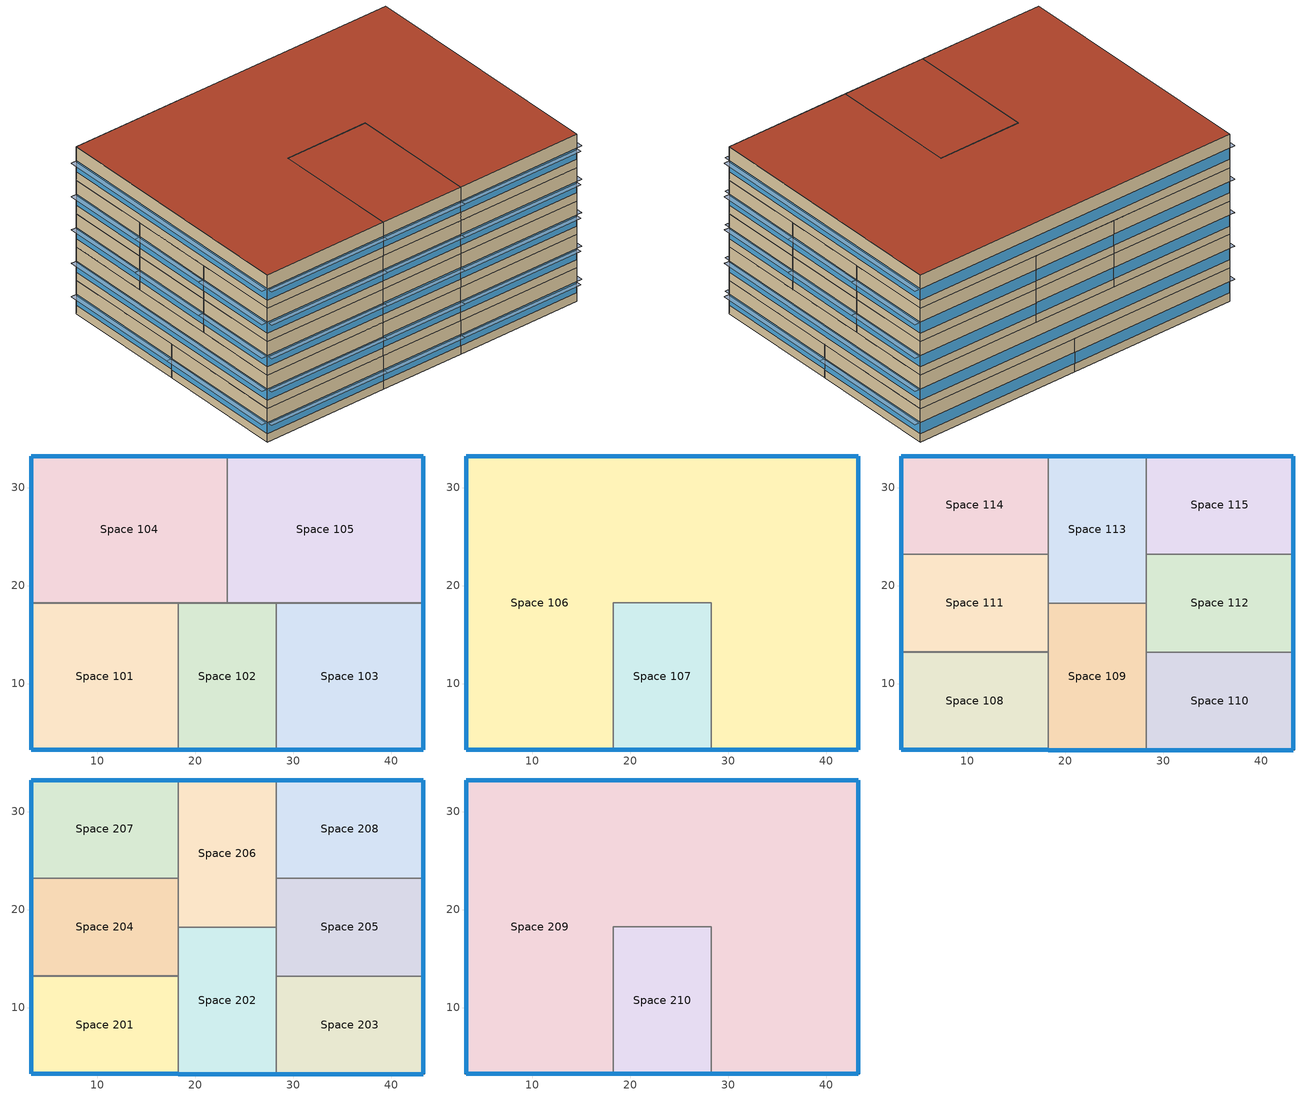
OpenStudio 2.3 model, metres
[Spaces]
Space 101
 floor ground: 18.28,18.22 18.28,3.22 3.28,3.22 3.28,18.22 z0
 wall outside: 3.28,18.22 3.28,3.22 18.28,3.22 z0:4
 wall to Space 104: 18.28,18.22 3.28,18.22 z0:4
 wall to Space 102: 18.28,3.22 18.28,18.22 z0:4
 window: 3.28,18.19 3.28,3.24 / 3.31,3.22 18.26,3.22 z1:2.32
 roof outside: 18.28,3.22 18.28,18.22 3.28,18.22 3.28,3.22 z4
Space 102
 floor ground: 28.28,18.22 28.28,3.22 18.28,3.22 18.28,18.22 z0
 wall outside: 18.28,3.22 28.28,3.22 z0:4
 wall to Space 104: 23.28,18.22 18.28,18.22 z0:4
 wall to Space 105: 28.28,18.22 23.28,18.22 z0:4
 wall to Space 103: 28.28,3.22 28.28,18.22 z0:4
 window: 18.31,3.22 28.26,3.22 z1:2.33
Space 103
 floor ground: 43.28,18.22 43.28,3.22 28.28,3.22 28.28,18.22 z0
 wall outside: 28.28,3.22 43.28,3.22 43.28,18.22 z0:4
 wall to Space 105: 43.28,18.22 28.28,18.22 z0:4
 window: 28.31,3.22 43.26,3.22 / 43.28,3.24 43.28,18.19 z1:2.32
 roof outside: 43.28,3.22 43.28,18.22 28.28,18.22 28.28,3.22 z4
Space 104
 floor ground: 23.28,33.22 23.28,18.22 3.28,18.22 3.28,33.22 z0
 wall outside: 23.28,33.22 3.28,33.22 3.28,18.22 z0:4
 wall to Space 105: 23.28,18.22 23.28,33.22 z0:4
 window: 3.28,33.19 3.28,18.24 / 23.26,33.22 3.31,33.22 z1:2.32
 roof outside: 23.28,18.22 23.28,33.22 3.28,33.22 3.28,18.22 z4
Space 105
 floor ground: 43.28,33.22 43.28,18.22 23.28,18.22 23.28,33.22 z0
 wall outside: 43.28,18.22 43.28,33.22 23.28,33.22 z0:4
 window: 43.28,18.24 43.28,33.19 / 43.26,33.22 23.31,33.22 z1:2.32
 roof outside: 43.28,18.22 43.28,33.22 23.28,33.22 23.28,18.22 z4
Space 106
 floor ground: 43.28,33.22 43.28,3.22 28.28,3.22 28.28,18.22 18.28,18.22 18.28,3.22 3.28,3.22 3.28,33.22 z4
 wall outside: 28.28,3.22 43.28,3.22 43.28,33.22 3.28,33.22 3.28,3.22 18.28,3.22 z4:8
 wall to Space 107: 18.28,3.22 18.28,18.22 28.28,18.22 28.28,3.22 z4:8
 window: 3.28,33.19 3.28,3.24 / 3.31,3.22 18.26,3.22 / 43.28,3.24 43.28,33.19 / 43.26,33.22 3.31,33.22 / 28.31,3.22 43.26,3.22 z5:6.32
 roof outside: 43.28,3.22 43.28,33.22 3.28,33.22 3.28,3.22 18.28,3.22 18.28,18.22 28.28,18.22 28.28,3.22 z8
Space 107
 floor to Space 102: 28.28,18.22 28.28,3.22 18.28,3.22 18.28,18.22 z4
 wall outside: 18.28,3.22 28.28,3.22 z4:8
 window: 18.31,3.22 28.26,3.22 z5:6.33
Space 108
 floor ground: 18.28,13.22 18.28,3.22 3.28,3.22 3.28,13.22 z8
 wall outside: 3.28,13.22 3.28,3.22 18.28,3.22 z8:12
 wall to Space 111: 18.28,13.22 3.28,13.22 z8:12
 wall to Space 109: 18.28,3.22 18.28,13.22 z8:12
 window: 3.31,3.22 18.26,3.22 z9:10.32; 3.28,13.19 3.28,3.24 z9:10.33
Space 109
 floor to Space 107: 28.28,18.22 28.28,3.22 18.28,3.22 18.28,18.22 z8
 wall outside: 18.28,3.22 28.28,3.22 z8:12
 wall to Space 111: 18.28,18.22 18.28,13.22 z8:12
 wall to Space 113: 28.28,18.22 18.28,18.22 z8:12
 wall to Space 112: 28.28,13.22 28.28,18.22 z8:12
 wall to Space 110: 28.28,3.22 28.28,13.22 z8:12
 window: 18.31,3.22 28.26,3.22 z9:10.33
Space 110
 floor ground: 43.28,13.22 43.28,3.22 28.28,3.22 28.28,13.22 z8
 wall outside: 28.28,3.22 43.28,3.22 43.28,13.22 z8:12
 wall to Space 112: 43.28,13.22 28.28,13.22 z8:12
 window: 43.28,3.24 43.28,13.19 z9:10.33; 28.31,3.22 43.26,3.22 z9:10.32
Space 111
 floor ground: 18.28,23.22 18.28,13.22 3.28,13.22 3.28,23.22 z8
 wall outside: 3.28,23.22 3.28,13.22 z8:12
 wall to Space 114: 18.28,23.22 3.28,23.22 z8:12
 wall to Space 113: 18.28,18.22 18.28,23.22 z8:12
 window: 3.28,23.19 3.28,13.24 z9:10.33
Space 112
 floor ground: 43.28,23.22 43.28,13.22 28.28,13.22 28.28,23.22 z8
 wall outside: 43.28,13.22 43.28,23.22 z8:12
 wall to Space 113: 28.28,23.22 28.28,18.22 z8:12
 wall to Space 115: 43.28,23.22 28.28,23.22 z8:12
 window: 43.28,13.24 43.28,23.19 z9:10.33
Space 113
 floor ground: 28.28,33.22 28.28,18.22 18.28,18.22 18.28,33.22 z8
 wall outside: 28.28,33.22 18.28,33.22 z8:12
 wall to Space 114: 18.28,33.22 18.28,23.22 z8:12
 wall to Space 115: 28.28,23.22 28.28,33.22 z8:12
 window: 28.26,33.22 18.31,33.22 z9:10.33
Space 114
 floor ground: 18.28,33.22 18.28,23.22 3.28,23.22 3.28,33.22 z8
 wall outside: 18.28,33.22 3.28,33.22 3.28,23.22 z8:12
 window: 3.28,33.19 3.28,23.24 z9:10.33; 18.26,33.22 3.31,33.22 z9:10.32
Space 115
 floor ground: 43.28,33.22 43.28,23.22 28.28,23.22 28.28,33.22 z8
 wall outside: 43.28,23.22 43.28,33.22 28.28,33.22 z8:12
 window: 43.26,33.22 28.31,33.22 z9:10.32; 43.28,23.24 43.28,33.19 z9:10.33
Space 201
 floor to Space 108: 18.28,13.22 18.28,3.22 3.28,3.22 3.28,13.22 z12
 wall outside: 3.28,13.22 3.28,3.22 18.28,3.22 z12:16
 wall to Space 204: 18.28,13.22 3.28,13.22 z12:16
 wall to Space 202: 18.28,3.22 18.28,13.22 z12:16
 window: 3.28,13.19 3.28,3.24 z13:14.33; 3.31,3.22 18.26,3.22 z13:14.32
 roof outside: 18.28,3.22 18.28,13.22 3.28,13.22 3.28,3.22 z16
Space 202
 floor to Space 109: 28.28,18.22 28.28,3.22 18.28,3.22 18.28,18.22 z12
 wall outside: 18.28,3.22 28.28,3.22 z12:16
 wall to Space 204: 18.28,18.22 18.28,13.22 z12:16
 wall to Space 206: 28.28,18.22 18.28,18.22 z12:16
 wall to Space 205: 28.28,13.22 28.28,18.22 z12:16
 wall to Space 203: 28.28,3.22 28.28,13.22 z12:16
 window: 18.31,3.22 28.26,3.22 z13:14.33
Space 203
 floor to Space 110: 43.28,13.22 43.28,3.22 28.28,3.22 28.28,13.22 z12
 wall outside: 28.28,3.22 43.28,3.22 43.28,13.22 z12:16
 wall to Space 205: 43.28,13.22 28.28,13.22 z12:16
 window: 43.28,3.24 43.28,13.19 z13:14.33; 28.31,3.22 43.26,3.22 z13:14.32
 roof outside: 43.28,3.22 43.28,13.22 28.28,13.22 28.28,3.22 z16
Space 204
 floor to Space 111: 18.28,23.22 18.28,13.22 3.28,13.22 3.28,23.22 z12
 wall outside: 3.28,23.22 3.28,13.22 z12:16
 wall to Space 207: 18.28,23.22 3.28,23.22 z12:16
 wall to Space 206: 18.28,18.22 18.28,23.22 z12:16
 window: 3.28,23.19 3.28,13.24 z13:14.33
 roof outside: 18.28,13.22 18.28,23.22 3.28,23.22 3.28,13.22 z16
Space 205
 floor to Space 112: 43.28,23.22 43.28,13.22 28.28,13.22 28.28,23.22 z12
 wall outside: 43.28,13.22 43.28,23.22 z12:16
 wall to Space 206: 28.28,23.22 28.28,18.22 z12:16
 wall to Space 208: 43.28,23.22 28.28,23.22 z12:16
 window: 43.28,13.24 43.28,23.19 z13:14.33
 roof outside: 43.28,13.22 43.28,23.22 28.28,23.22 28.28,13.22 z16
Space 206
 floor to Space 113: 28.28,33.22 28.28,18.22 18.28,18.22 18.28,33.22 z12
 wall outside: 28.28,33.22 18.28,33.22 z12:16
 wall to Space 207: 18.28,33.22 18.28,23.22 z12:16
 wall to Space 208: 28.28,23.22 28.28,33.22 z12:16
 window: 28.26,33.22 18.31,33.22 z13:14.33
 roof outside: 28.28,18.22 28.28,33.22 18.28,33.22 18.28,18.22 z16
Space 207
 floor to Space 114: 18.28,33.22 18.28,23.22 3.28,23.22 3.28,33.22 z12
 wall outside: 18.28,33.22 3.28,33.22 3.28,23.22 z12:16
 window: 3.28,33.19 3.28,23.24 z13:14.33; 18.26,33.22 3.31,33.22 z13:14.32
 roof outside: 18.28,23.22 18.28,33.22 3.28,33.22 3.28,23.22 z16
Space 208
 floor to Space 115: 43.28,33.22 43.28,23.22 28.28,23.22 28.28,33.22 z12
 wall outside: 43.28,23.22 43.28,33.22 28.28,33.22 z12:16
 window: 43.26,33.22 28.31,33.22 z13:14.32; 43.28,23.24 43.28,33.19 z13:14.33
 roof outside: 43.28,23.22 43.28,33.22 28.28,33.22 28.28,23.22 z16
Space 209
 floor ground: 43.28,33.22 43.28,3.22 28.28,3.22 28.28,18.22 18.28,18.22 18.28,3.22 3.28,3.22 3.28,33.22 z16
 wall outside: 28.28,3.22 43.28,3.22 43.28,33.22 3.28,33.22 3.28,3.22 18.28,3.22 z16:20
 wall to Space 210: 18.28,3.22 18.28,18.22 28.28,18.22 28.28,3.22 z16:20
 window: 3.31,3.22 18.26,3.22 / 43.28,3.24 43.28,33.19 / 43.26,33.22 3.31,33.22 / 3.28,33.19 3.28,3.24 / 28.31,3.22 43.26,3.22 z17:18.32
 roof outside: 18.28,3.22 18.28,18.22 28.28,18.22 28.28,3.22 43.28,3.22 43.28,33.22 3.28,33.22 3.28,3.22 z20
Space 210
 floor to Space 202: 28.28,18.22 28.28,3.22 18.28,3.22 18.28,18.22 z16
 wall outside: 18.28,3.22 28.28,3.22 z16:20
 window: 18.31,3.22 28.26,3.22 z17:18.33
 roof outside: 28.28,3.22 28.28,18.22 18.28,18.22 18.28,3.22 z20
shading: 43.95,23.24 43.95,33.19 43.28,33.19 43.28,23.24 z10.33; 28.26,2.55 28.26,3.22 18.31,3.22 18.31,2.55 z14.33; 3.28,18.24 3.28,33.19 2.62,33.19 2.62,18.24 z2.32; 43.95,3.24 43.95,33.19 43.28,33.19 43.28,3.24 z18.32; 3.28,13.24 3.28,23.19 2.62,23.19 2.62,13.24 z14.33; 43.95,3.24 43.95,18.19 43.28,18.19 43.28,3.24 z2.32; 28.26,2.55 28.26,3.22 18.31,3.22 18.31,2.55 z10.33; 28.26,2.55 28.26,3.22 18.31,3.22 18.31,2.55 z2.33; 3.28,3.24 3.28,18.19 2.62,18.19 2.62,3.24 z2.32; 18.26,2.55 18.26,3.22 3.31,3.22 3.31,2.55 z10.32; 43.95,13.24 43.95,23.19 43.28,23.19 43.28,13.24 z10.33; 43.26,2.55 43.26,3.22 28.31,3.22 28.31,2.55 z2.32; 3.28,3.24 3.28,33.19 2.62,33.19 2.62,3.24 z6.32; 3.28,3.24 3.28,13.19 2.62,13.19 2.62,3.24 z14.33; 43.26,2.55 43.26,3.22 28.31,3.22 28.31,2.55 z10.32; 18.26,2.55 18.26,3.22 3.31,3.22 3.31,2.55 z2.32; 43.95,18.24 43.95,33.19 43.28,33.19 43.28,18.24 z2.32; 18.26,2.55 18.26,3.22 3.31,3.22 3.31,2.55 z6.32; 28.26,2.55 28.26,3.22 18.31,3.22 18.31,2.55 z18.33; 3.28,3.24 3.28,13.19 2.62,13.19 2.62,3.24 z10.33; 3.28,23.24 3.28,33.19 2.62,33.19 2.62,23.24 z10.33; 43.26,2.55 43.26,3.22 28.31,3.22 28.31,2.55 z6.32; 18.26,2.55 18.26,3.22 3.31,3.22 3.31,2.55 z18.32; 43.95,3.24 43.95,13.19 43.28,13.19 43.28,3.24 z10.33; 3.28,23.24 3.28,33.19 2.62,33.19 2.62,23.24 z14.33; 28.26,2.55 28.26,3.22 18.31,3.22 18.31,2.55 z6.33; 43.26,2.55 43.26,3.22 28.31,3.22 28.31,2.55 z14.32; 43.95,3.24 43.95,33.19 43.28,33.19 43.28,3.24 z6.32; 43.95,3.24 43.95,13.19 43.28,13.19 43.28,3.24 z14.33; 43.26,2.55 43.26,3.22 28.31,3.22 28.31,2.55 z18.32; 3.28,3.24 3.28,33.19 2.62,33.19 2.62,3.24 z18.32; 18.26,2.55 18.26,3.22 3.31,3.22 3.31,2.55 z14.32; 43.95,13.24 43.95,23.19 43.28,23.19 43.28,13.24 z14.33; 43.95,23.24 43.95,33.19 43.28,33.19 43.28,23.24 z14.33; 3.28,13.24 3.28,23.19 2.62,23.19 2.62,13.24 z10.33
[Building]
Building 1: Space Type=189.1-2009 - Office - OpenOffice - CZ4-8; Default Construction Set=189.1-2009 - CZ5 - Office
[Site]
Piacenza: Latitude {deg}=44.92; Longitude {deg}=9.73; Time Zone {hr}=1; Elevation {m}=134
[ClimateZones]
Climate Zone Institution Name 1=ASHRAE; Climate Zone Document Name 1=ANSI/ASHRAE Standard 169; Climate Zone Document Year 1=2006; Climate Zone Institution Name 2=CEC; Climate Zone Document Name 2=California Climate Zone Descriptions; Climate Zone Document Year 2=1995
[SizingPeriod:DesignDay] Sky Clearness=0; Rain Indicator=0; Snow Indicator=0; Day of Month=21; Daylight Saving Time Indicator=0; Dry-Bulb Temperature Range Modifier Type=DefaultMultipliers
Name | Maximum Dry-Bulb Temperature {C} | Daily Dry-Bulb Temperature Range {deltaC} | Humidity Indicating Conditions at Maximum Dry-Bulb | Barometric Pressure {Pa} | Wind Speed {m/s} | Wind Direction {deg} | Month | Day Type | Humidity Indicating Type | Solar Model Indicator | ASHRAE Taub | ASHRAE Taud
Piacenza Ann Clg .4% Condns Enth=>MDB | 30.3 | 11.9 | 74900 | 99726 | 2.3 | 90 | 8 | SummerDesignDay | Enthalpy | ASHRAETau | 0.48 | 1.935
Piacenza Ann Hum_n 99.6% Condns DP=>MCDB | 3.5 | 0 | -11.3 | 99726 | 2 | 250 | 1 | WinterDesignDay | Dewpoint | ASHRAEClearSky
Piacenza Ann Htg Wind 99.6% Condns WS=>MCDB | 5.8 | 0 | 5.8 | 99726 | 8.9 | 250 | 1 | WinterDesignDay | Wetbulb | ASHRAEClearSky
Piacenza Ann Clg .4% Condns DP=>MDB | 27.4 | 11.9 | 23 | 99726 | 2.3 | 90 | 8 | SummerDesignDay | Dewpoint | ASHRAETau | 0.48 | 1.935
Piacenza Ann Htg 99.6% Condns DB | -6.1 | 0 | -6.1 | 99726 | 2 | 250 | 1 | WinterDesignDay | Wetbulb | ASHRAEClearSky
Piacenza Ann Clg .4% Condns DB=>MWB | 33.1 | 11.9 | 22.7 | 99726 | 2.3 | 90 | 8 | SummerDesignDay | Wetbulb | ASHRAETau | 0.48 | 1.935
Piacenza Ann Clg .4% Condns WB=>MDB | 30.1 | 11.9 | 24.6 | 99726 | 2.3 | 90 | 8 | SummerDesignDay | Wetbulb | ASHRAETau | 0.48 | 1.935
MEXICO CITY Ann Clg .4% Condns Enth=>MDB | 23.1 | 13.8 | 55400 | 77212 | 4.9 | 0 | 5 | SummerDesignDay | Enthalpy | ASHRAETau | 0.519 | 1.724
MEXICO CITY Ann Clg .4% Condns DP=>MDB | 18.2 | 13.8 | 14.8 | 77212 | 4.9 | 0 | 5 | SummerDesignDay | Dewpoint | ASHRAETau | 0.519 | 1.724
MEXICO CITY Ann Clg .4% Condns WB=>MDB | 23.4 | 13.8 | 16.6 | 77212 | 4.9 | 0 | 5 | SummerDesignDay | Wetbulb | ASHRAETau | 0.519 | 1.724
MEXICO CITY Ann Clg .4% Condns DB=>MWB | 29 | 13.8 | 13.8 | 77212 | 4.9 | 0 | 5 | SummerDesignDay | Wetbulb | ASHRAETau | 0.519 | 1.724
MEXICO CITY Ann Htg Wind 99.6% Condns WS=>MCDB | 8.6 | 0 | 8.6 | 77212 | 25.7 | 60 | 1 | WinterDesignDay | Wetbulb | ASHRAEClearSky
MEXICO CITY Ann Hum_n 99.6% Condns DP=>MCDB | 17.3 | 0 | -4.1 | 77212 | 1.7 | 60 | 1 | WinterDesignDay | Dewpoint | ASHRAEClearSky
MEXICO CITY Ann Htg 99.6% Condns DB | 4.1 | 0 | 4.1 | 77212 | 1.7 | 60 | 1 | WinterDesignDay | Wetbulb | ASHRAEClearSky
YAKUTSK Ann Clg .4% Condns Enth=>MDB | 27.5 | 11.5 | 59300 | 100094 | 3 | 140 | 7 | SummerDesignDay | Enthalpy | ASHRAETau | 0.409 | 2.166
YAKUTSK Ann Clg .4% Condns DP=>MDB | 23.5 | 11.5 | 17.9 | 100094 | 3 | 140 | 7 | SummerDesignDay | Dewpoint | ASHRAETau | 0.409 | 2.166
YAKUTSK Ann Clg .4% Condns WB=>MDB | 27.4 | 11.5 | 20.4 | 100094 | 3 | 140 | 7 | SummerDesignDay | Wetbulb | ASHRAETau | 0.409 | 2.166
YAKUTSK Ann Clg .4% Condns DB=>MWB | 29.8 | 11.5 | 19.1 | 100094 | 3 | 140 | 7 | SummerDesignDay | Wetbulb | ASHRAETau | 0.409 | 2.166
YAKUTSK Ann Htg Wind 99.6% Condns WS=>MCDB | -34.2 | 0 | -34.2 | 100094 | 5.2 | 330 | 1 | WinterDesignDay | Wetbulb | ASHRAEClearSky
YAKUTSK Ann Hum_n 99.6% Condns DP=>MCDB | -50.4 | 0 | -52.3 | 100094 | 0.6 | 330 | 1 | WinterDesignDay | Dewpoint | ASHRAEClearSky
YAKUTSK Ann Htg 99.6% Condns DB | -50.8 | 0 | -50.8 | 100094 | 0.6 | 330 | 1 | WinterDesignDay | Wetbulb | ASHRAEClearSky
[DefaultConstructionSet] Interior Partition Construction=Interior Partition
Name | Default Exterior Surface Constructions | Default Interior Surface Constructions | Default Ground Contact Surface Constructions | Default Exterior SubSurface Constructions | Default Interior SubSurface Constructions
189.1-2009 - CZ5 - Office | Default Surface Constructions 13 | Default Surface Constructions 14 | Default Surface Constructions 15 | Default Sub Surface Constructions 9 | Default Sub Surface Constructions 10
BASE CASE | Default Surface Constructions 1 | Default Surface Constructions 2 | Default Surface Constructions 3 | Default Sub Surface Constructions 1 | Default Sub Surface Constructions 2
[DefaultSurfaceConstructions]
Name | Floor Construction | Wall Construction | Roof Ceiling Construction
Default Surface Constructions 1 | ExtSlabCarpet 4in ClimateZone 1-8 | External Wall BaseCase | ASHRAE 189.1-2009 ExtRoof IEAD ClimateZone 1
Default Surface Constructions 2; Default Surface Constructions 14 | Interior Floor | Interior Wall | Interior Ceiling
Default Surface Constructions 3; Default Surface Constructions 15 | ExtSlabCarpet 4in ClimateZone 1-8 | ExtSlabCarpet 4in ClimateZone 1-8 | ExtSlabCarpet 4in ClimateZone 1-8
Default Surface Constructions 13 | ExtSlabCarpet 4in ClimateZone 1-8 | ASHRAE 189.1-2009 ExtWall Mass ClimateZone 5 | ASHRAE 189.1-2009 ExtRoof IEAD ClimateZone 2-5
[Construction]
ExtSlabCarpet 4in ClimateZone 1-8: MAT-CC05 4 HW CONCRETE, CP02 CARPET PAD
ASHRAE 189.1-2009 ExtRoof IEAD ClimateZone 1: Roof Membrane, Roof Insulation [18], Metal Decking
Interior Floor: F16 Acoustic tile, F05 Ceiling air space resistance, M11 100mm lightweight concrete
Interior Wall: G01a 19mm gypsum board, F04 Wall air space resistance, G01a 19mm gypsum board
Interior Ceiling: M11 100mm lightweight concrete, F05 Ceiling air space resistance, F16 Acoustic tile
Exterior Door: F08 Metal surface, I01 25mm insulation board
Interior Window: Clear 3mm
Interior Door; Interior Partition: G05 25mm wood
ASHRAE 189.1-2009 ExtRoof IEAD ClimateZone 2-5: Roof Membrane, Roof Insulation [21], Metal Decking
ASHRAE 189.1-2009 ExtWindow ClimateZone 4-5: Theoretical Glass [207]
ASHRAE 189.1-2009 ExtWall Mass ClimateZone 5: 1IN Stucco, 8IN Concrete HW, Wall Insulation [40], 1/2IN Gypsum
External Wall BaseCase: external plaster, Brick, Insulation, Brick, internal plaster
Window BaseCase: Window BaseCase REAL
[Material] Thermal Absorptance=0.9
Name | Roughness | Thickness {m} | Conductivity {W/m-K} | Density {kg/m3} | Specific Heat {J/kg-K} | Solar Absorptance | Visible Absorptance
MAT-CC05 4 HW CONCRETE | Rough | 0.1016 | 1.311 | 2240 | 836.8 | 0.85 | 0.85
1IN Stucco | Smooth | 0.0253 | 0.6918 | 1858 | 837 | 0.92 | 0.92
8IN Concrete HW | MediumRough | 0.2033 | 1.7296 | 2243 | 837 | 0.65 | 0.65
1/2IN Gypsum | Smooth | 0.0127 | 0.16 | 784.9 | 830 | 0.4 | 0.4
Roof Membrane | VeryRough | 0.0095 | 0.16 | 1121.29 | 1460 | 0.7 | 0.7
Roof Insulation [18] | MediumRough | 0.1693 | 0.049 | 265 | 836.8 | 0.7 | 0.7
Metal Decking | MediumSmooth | 0.0015 | 45.006 | 7680 | 418.4 | 0.6 | 0.6
F16 Acoustic tile | MediumSmooth | 0.0191 | 0.06 | 368 | 590 | 0.3 | 0.3
M11 100mm lightweight concrete | MediumRough | 0.1016 | 0.53 | 1280 | 840 | 0.5 | 0.5
G01a 19mm gypsum board | MediumSmooth | 0.019 | 0.16 | 800 | 1090 | 0.4 | 0.4
F08 Metal surface | Smooth | 0.0008 | 45.28 | 7824 | 500 | 0.7 | 0.7
I01 25mm insulation board | MediumRough | 0.0254 | 0.03 | 43 | 1210 | 0.6 | 0.6
G05 25mm wood | MediumSmooth | 0.0254 | 0.15 | 608 | 1630 | 0.5 | 0.5
Roof Insulation [21] | MediumRough | 0.2105 | 0.049 | 265 | 836.8 | 0.7 | 0.7
Wall Insulation [40] | MediumRough | 0.0794 | 0.0432 | 91 | 837 | 0.5 | 0.5
external plaster | Smooth | 0.005 | 0.07 | 1150 | 1000 | 0.4 | 0.4
internal plaster | Smooth | 0.005 | 0.075 | 1000 | 1000 | 0.4 | 0.4
Brick | MediumRough | 0.08 | 1.2 | 2165 | 900 | 0.65 | 0.65
Insulation | MediumRough | 0.05 | 0.0432 | 91 | 1144 | 0.5 | 0.5
[Material:NoMass]
CP02 CARPET PAD: Roughness=Smooth; Thermal Resistance {m2-K/W}=0.1; Thermal Absorptance=0.9; Solar Absorptance=0.8; Visible Absorptance=0.8
[Material:AirGap]
Name | Thermal Resistance {m2-K/W}
F05 Ceiling air space resistance | 0.18
F04 Wall air space resistance | 0.16
[DefaultSubSurfaceConstructions]
Name | Fixed Window Construction | Operable Window Construction | Door Construction | Tubular Daylight Dome Construction | Tubular Daylight Diffuser Construction
Default Sub Surface Constructions 1 | Window BaseCase | Window BaseCase | Exterior Door | Interior Window | Interior Window
Default Sub Surface Constructions 2; Default Sub Surface Constructions 10 | Interior Window | Interior Window | Interior Door
Default Sub Surface Constructions 9 | ASHRAE 189.1-2009 ExtWindow ClimateZone 4-5 | ASHRAE 189.1-2009 ExtWindow ClimateZone 4-5 | Exterior Door | Interior Window | Interior Window
[WindowMaterial:Glazing] Optical Data Type=SpectralAverage; Back Side Solar Reflectance at Normal Incidence=0; Back Side Visible Reflectance at Normal Incidence=0; Infrared Transmittance at Normal Incidence=0; Dirt Correction Factor for Solar and Visible Transmittance=1; Solar Diffusing=No
Name | Thickness {m} | Solar Transmittance at Normal Incidence | Front Side Solar Reflectance at Normal Incidence | Visible Transmittance at Normal Incidence | Front Side Visible Reflectance at Normal Incidence | Front Side Infrared Hemispherical Emissivity | Back Side Infrared Hemispherical Emissivity | Conductivity {W/m-K}
Clear 3mm | 0.003 | 0.837 | 0.075 | 0.898 | 0.081 | 0.84 | 0.84 | 0.9
Theoretical Glass [207] | 0.003 | 0.3311 | 0.6189 | 0.44 | 0.51 | 0.9 | 0.9 | 0.0133
Window BaseCase | 0.026 | 0.2374 | 0.7126 | 0.2512 | 0.6988 | 0.985 | 0.985 | 0.8
Window BaseCase REAL | 0.006 | 0.2374 | 0.7126 | 0.2512 | 0.6988 | 0.985 | 0.985 | 0.8
[SpaceType] Standards Building Type=Office
Name | Default Schedule Set | Design Specification Outdoor Air Object | Standards Space Type
189.1-2009 - Office - BreakRoom - CZ1-3 | 189.1-2009 - Office - BreakRoom - CZ1-3 Schedule Set | 189.1-2009 - Office - BreakRoom - CZ1-3 Ventilation | BreakRoom
189.1-2009 - Office - Conference - CZ1-3 | 189.1-2009 - Office - Conference - CZ1-3 Schedule Set | 189.1-2009 - Office - Conference - CZ1-3 Ventilation | Conference
189.1-2009 - Office - Corridor - CZ1-3 | 189.1-2009 - Office - Corridor - CZ1-3 Schedule Set | 189.1-2009 - Office - Corridor - CZ1-3 Ventilation | Corridor
189.1-2009 - Office - Lobby - CZ1-3 | 189.1-2009 - Office - Lobby - CZ1-3 Schedule Set | 189.1-2009 - Office - Lobby - CZ1-3 Ventilation | Lobby
189.1-2009 - Office - OpenOffice - CZ1-3 | 189.1-2009 - Office - OpenOffice - CZ1-3 Schedule Set | 189.1-2009 - Office - OpenOffice - CZ1-3 Ventilation | OpenOffice
189.1-2009 - Office - PrintRoom - CZ1-3 | 189.1-2009 - Office - PrintRoom - CZ1-3 Schedule Set | 189.1-2009 - Office - PrintRoom - CZ1-3 Ventilation | PrintRoom
189.1-2009 - Office - Storage - CZ1-3 | 189.1-2009 - Office - Storage - CZ1-3 Schedule Set | 189.1-2009 - Office - Storage - CZ1-3 Ventilation | Storage
189.1-2009 - Office - Vending - CZ1-3 | 189.1-2009 - Office - Vending - CZ1-3 Schedule Set | 189.1-2009 - Office - Vending - CZ1-3 Ventilation | Vending
189.1-2009 - Office - OpenOffice - CZ4-8 | 189.1-2009 - Office - OpenOffice - CZ4-8 Schedule Set | 189.1-2009 - Office - OpenOffice - CZ4-8 Ventilation | OpenOffice
[DefaultScheduleSet] Lighting Schedule=Office Bldg Light; Infiltration Schedule=Office Infil Quarter On
Name | Number of People Schedule | People Activity Level Schedule | Electric Equipment Schedule
189.1-2009 - Office - BreakRoom - CZ1-3 Schedule Set; 189.1-2009 - Office - Conference - CZ1-3 Schedule Set; 189.1-2009 - Office - Lobby - CZ1-3 Schedule Set; 189.1-2009 - Office - PrintRoom - CZ1-3 Schedule Set; 189.1-2009 - Office - Vending - CZ1-3 Schedule Set | Office Misc Occ | Office Activity | Office Bldg Equip
189.1-2009 - Office - Corridor - CZ1-3 Schedule Set; 189.1-2009 - Office - OpenOffice - CZ1-3 Schedule Set; 189.1-2009 - Office - OpenOffice - CZ4-8 Schedule Set | Office Work Occ | Office Activity | Office Bldg Equip
189.1-2009 - Office - Storage - CZ1-3 Schedule Set
[Lights:Definition] Design Level Calculation Method=Watts/Area
Name | Watts per Space Floor Area {W/m2}
189.1-2009 - Office - BreakRoom - CZ1-3 Lights Definition | 11.625
189.1-2009 - Office - Conference - CZ1-3 Lights Definition; 189.1-2009 - Office - Lobby - CZ1-3 Lights Definition | 12.5938
189.1-2009 - Office - Corridor - CZ1-3 Lights Definition; 189.1-2009 - Office - Vending - CZ1-3 Lights Definition | 4.84376
189.1-2009 - Office - OpenOffice - CZ1-3 Lights Definition; 189.1-2009 - Office - PrintRoom - CZ1-3 Lights Definition; 189.1-2009 - Office - OpenOffice - CZ4-8 Lights Definition | 10.6563
189.1-2009 - Office - Storage - CZ1-3 Lights Definition | 7.75002
[Lights]
Name | Lights Definition | Space or SpaceType
189.1-2009 - Office - BreakRoom - CZ1-3 Lights | 189.1-2009 - Office - BreakRoom - CZ1-3 Lights Definition | 189.1-2009 - Office - BreakRoom - CZ1-3
189.1-2009 - Office - Conference - CZ1-3 Lights | 189.1-2009 - Office - Conference - CZ1-3 Lights Definition | 189.1-2009 - Office - Conference - CZ1-3
189.1-2009 - Office - Corridor - CZ1-3 Lights | 189.1-2009 - Office - Corridor - CZ1-3 Lights Definition | 189.1-2009 - Office - Corridor - CZ1-3
189.1-2009 - Office - Lobby - CZ1-3 Lights | 189.1-2009 - Office - Lobby - CZ1-3 Lights Definition | 189.1-2009 - Office - Lobby - CZ1-3
189.1-2009 - Office - OpenOffice - CZ1-3 Lights | 189.1-2009 - Office - OpenOffice - CZ1-3 Lights Definition | 189.1-2009 - Office - OpenOffice - CZ1-3
189.1-2009 - Office - PrintRoom - CZ1-3 Lights | 189.1-2009 - Office - PrintRoom - CZ1-3 Lights Definition | 189.1-2009 - Office - PrintRoom - CZ1-3
189.1-2009 - Office - Storage - CZ1-3 Lights | 189.1-2009 - Office - Storage - CZ1-3 Lights Definition | 189.1-2009 - Office - Storage - CZ1-3
189.1-2009 - Office - Vending - CZ1-3 Lights | 189.1-2009 - Office - Vending - CZ1-3 Lights Definition | 189.1-2009 - Office - Vending - CZ1-3
189.1-2009 - Office - OpenOffice - CZ4-8 Lights | 189.1-2009 - Office - OpenOffice - CZ4-8 Lights Definition | 189.1-2009 - Office - OpenOffice - CZ4-8
[DesignSpecification:OutdoorAir] Outdoor Air Method=Sum
Name | Outdoor Air Flow per Person {m3/s-person} | Outdoor Air Flow per Floor Area {m3/s-m2}
189.1-2009 - Office - BreakRoom - CZ1-3 Ventilation; 189.1-2009 - Office - Lobby - CZ1-3 Ventilation | 0.00707921
189.1-2009 - Office - Conference - CZ1-3 Ventilation; 189.1-2009 - Office - OpenOffice - CZ1-3 Ventilation; 189.1-2009 - Office - OpenOffice - CZ4-8 Ventilation | 0.00943895
189.1-2009 - Office - Corridor - CZ1-3 Ventilation; 189.1-2009 - Office - PrintRoom - CZ1-3 Ventilation; 189.1-2009 - Office - Storage - CZ1-3 Ventilation; 189.1-2009 - Office - Vending - CZ1-3 Ventilation |  | 0.000254
[People:Definition] Number of People Calculation Method=People/Area; Fraction Radiant=0.3
Name | People per Space Floor Area {person/m2}
189.1-2009 - Office - BreakRoom - CZ1-3 People Definition; 189.1-2009 - Office - Conference - CZ1-3 People Definition | 0.538196
189.1-2009 - Office - Corridor - CZ1-3 People Definition; 189.1-2009 - Office - Vending - CZ1-3 People Definition | 0.0107639
189.1-2009 - Office - Lobby - CZ1-3 People Definition; 189.1-2009 - Office - PrintRoom - CZ1-3 People Definition | 0.107639
189.1-2009 - Office - OpenOffice - CZ1-3 People Definition; 189.1-2009 - Office - OpenOffice - CZ4-8 People Definition | 0.0565105
[People]
Name | People Definition | Space or SpaceType
189.1-2009 - Office - BreakRoom - CZ1-3 People | 189.1-2009 - Office - BreakRoom - CZ1-3 People Definition | 189.1-2009 - Office - BreakRoom - CZ1-3
189.1-2009 - Office - Conference - CZ1-3 People | 189.1-2009 - Office - Conference - CZ1-3 People Definition | 189.1-2009 - Office - Conference - CZ1-3
189.1-2009 - Office - Corridor - CZ1-3 People | 189.1-2009 - Office - Corridor - CZ1-3 People Definition | 189.1-2009 - Office - Corridor - CZ1-3
189.1-2009 - Office - Lobby - CZ1-3 People | 189.1-2009 - Office - Lobby - CZ1-3 People Definition | 189.1-2009 - Office - Lobby - CZ1-3
189.1-2009 - Office - OpenOffice - CZ1-3 People | 189.1-2009 - Office - OpenOffice - CZ1-3 People Definition | 189.1-2009 - Office - OpenOffice - CZ1-3
189.1-2009 - Office - PrintRoom - CZ1-3 People | 189.1-2009 - Office - PrintRoom - CZ1-3 People Definition | 189.1-2009 - Office - PrintRoom - CZ1-3
189.1-2009 - Office - Vending - CZ1-3 People | 189.1-2009 - Office - Vending - CZ1-3 People Definition | 189.1-2009 - Office - Vending - CZ1-3
189.1-2009 - Office - OpenOffice - CZ4-8 People | 189.1-2009 - Office - OpenOffice - CZ4-8 People Definition | 189.1-2009 - Office - OpenOffice - CZ4-8
[SpaceInfiltration:DesignFlowRate] Design Flow Rate Calculation Method=Flow/ExteriorArea
Name | Space or SpaceType | Flow per Exterior Surface Area {m3/s-m2}
189.1-2009 - Office - BreakRoom - CZ1-3 Infiltration | 189.1-2009 - Office - BreakRoom - CZ1-3 | 0.00030226
189.1-2009 - Office - Conference - CZ1-3 Infiltration | 189.1-2009 - Office - Conference - CZ1-3 | 0.00030226
189.1-2009 - Office - Corridor - CZ1-3 Infiltration | 189.1-2009 - Office - Corridor - CZ1-3 | 0.00030226
189.1-2009 - Office - Lobby - CZ1-3 Infiltration | 189.1-2009 - Office - Lobby - CZ1-3 | 0.00030226
189.1-2009 - Office - OpenOffice - CZ1-3 Infiltration | 189.1-2009 - Office - OpenOffice - CZ1-3 | 0.00030226
189.1-2009 - Office - PrintRoom - CZ1-3 Infiltration | 189.1-2009 - Office - PrintRoom - CZ1-3 | 0.00030226
189.1-2009 - Office - Storage - CZ1-3 Infiltration | 189.1-2009 - Office - Storage - CZ1-3 | 0.00030226
189.1-2009 - Office - Vending - CZ1-3 Infiltration | 189.1-2009 - Office - Vending - CZ1-3 | 0.00030226
189.1-2009 - Office - OpenOffice - CZ4-8 Infiltration | 189.1-2009 - Office - OpenOffice - CZ4-8 | 0.000226568
[ElectricEquipment:Definition] Design Level Calculation Method=Watts/Area
Name | Watts per Space Floor Area {W/m2}
189.1-2009 - Office - BreakRoom - CZ1-3 Electric Equipment Definition | 48.007
189.1-2009 - Office - Conference - CZ1-3 Electric Equipment Definition | 3.98265
189.1-2009 - Office - Corridor - CZ1-3 Electric Equipment Definition | 1.72223
189.1-2009 - Office - Lobby - CZ1-3 Electric Equipment Definition | 0.753474
189.1-2009 - Office - OpenOffice - CZ1-3 Electric Equipment Definition; 189.1-2009 - Office - OpenOffice - CZ4-8 Electric Equipment Definition | 7.64238
189.1-2009 - Office - PrintRoom - CZ1-3 Electric Equipment Definition | 30.0313
189.1-2009 - Office - Vending - CZ1-3 Electric Equipment Definition | 41.4411
[ElectricEquipment]
Name | Electric Equipment Definition | Space or SpaceType
189.1-2009 - Office - BreakRoom - CZ1-3 Electric Equipment | 189.1-2009 - Office - BreakRoom - CZ1-3 Electric Equipment Definition | 189.1-2009 - Office - BreakRoom - CZ1-3
189.1-2009 - Office - Conference - CZ1-3 Electric Equipment | 189.1-2009 - Office - Conference - CZ1-3 Electric Equipment Definition | 189.1-2009 - Office - Conference - CZ1-3
189.1-2009 - Office - Corridor - CZ1-3 Electric Equipment | 189.1-2009 - Office - Corridor - CZ1-3 Electric Equipment Definition | 189.1-2009 - Office - Corridor - CZ1-3
189.1-2009 - Office - Lobby - CZ1-3 Electric Equipment | 189.1-2009 - Office - Lobby - CZ1-3 Electric Equipment Definition | 189.1-2009 - Office - Lobby - CZ1-3
189.1-2009 - Office - OpenOffice - CZ1-3 Electric Equipment | 189.1-2009 - Office - OpenOffice - CZ1-3 Electric Equipment Definition | 189.1-2009 - Office - OpenOffice - CZ1-3
189.1-2009 - Office - PrintRoom - CZ1-3 Electric Equipment | 189.1-2009 - Office - PrintRoom - CZ1-3 Electric Equipment Definition | 189.1-2009 - Office - PrintRoom - CZ1-3
189.1-2009 - Office - Vending - CZ1-3 Electric Equipment | 189.1-2009 - Office - Vending - CZ1-3 Electric Equipment Definition | 189.1-2009 - Office - Vending - CZ1-3
189.1-2009 - Office - OpenOffice - CZ4-8 Electric Equipment | 189.1-2009 - Office - OpenOffice - CZ4-8 Electric Equipment Definition | 189.1-2009 - Office - OpenOffice - CZ4-8
[ThermostatSetpoint:DualSetpoint] Heating Setpoint Temperature Schedule=Medium Office HtgSetp; Cooling Setpoint Temperature Schedule=Medium Office ClgSetp
Thermal Zone 1 Thermostat 1; Thermal Zone 2 Thermostat; Thermal Zone 3 Thermostat; Thermal Zone 4 Thermostat; Thermal Zone 5 Thermostat; Thermal Zone 6 Thermostat; Thermal Zone 7 Thermostat; Thermal Zone 8 Thermostat 1; Thermal Zone 9 Thermostat; Thermal Zone 10 Thermostat; Thermal Zone 11 Thermostat; Thermal Zone 12 Thermostat; Thermal Zone 13 Thermostat 1; Thermal Zone 14 Thermostat; Thermal Zone 15 Thermostat; Thermal Zone 16 Thermostat
[BuildingStory] Nominal Floor to Floor Height {m}=4
Name | Nominal Z Coordinate {m}
Building Story 1; Building Story 2; Building Story 3; Building Story 5 | 0
Building Story 4 | 4
[Space] Default Construction Set=BASE CASE
Name | Space Type | Building Story | Thermal Zone
Space 101; Space 103; Space 104; Space 105 | 189.1-2009 - Office - Storage - CZ1-3 | Building Story 1 | Thermal Zone 1
Space 102 | 189.1-2009 - Office - Lobby - CZ1-3 | Building Story 1 | Thermal Zone 2
Space 106 | 189.1-2009 - Office - Vending - CZ1-3 | Building Story 2 | Thermal Zone 3
Space 107 | 189.1-2009 - Office - Corridor - CZ1-3 | Building Story 2 | Thermal Zone 4
Space 108 | 189.1-2009 - Office - Storage - CZ1-3 | Building Story 3 | Thermal Zone 7
Space 109 | 189.1-2009 - Office - Corridor - CZ1-3 | Building Story 3 | Thermal Zone 5
Space 110 | 189.1-2009 - Office - PrintRoom - CZ1-3 | Building Story 3 | Thermal Zone 6
Space 111; Space 112; Space 114; Space 115 | 189.1-2009 - Office - OpenOffice - CZ1-3 | Building Story 3 | Thermal Zone 8
Space 113 | 189.1-2009 - Office - BreakRoom - CZ1-3 | Building Story 3 | Thermal Zone 9
Space 201 | 189.1-2009 - Office - Storage - CZ1-3 | Building Story 4 | Thermal Zone 12
Space 202 | 189.1-2009 - Office - Corridor - CZ1-3 | Building Story 4 | Thermal Zone 10
Space 203 | 189.1-2009 - Office - PrintRoom - CZ1-3 | Building Story 4 | Thermal Zone 11
Space 204; Space 205; Space 207; Space 208 | 189.1-2009 - Office - OpenOffice - CZ1-3 | Building Story 4 | Thermal Zone 13
Space 206 | 189.1-2009 - Office - BreakRoom - CZ1-3 | Building Story 4 | Thermal Zone 14
Space 209 | 189.1-2009 - Office - Conference - CZ1-3 | Building Story 5 | Thermal Zone 16
Space 210 | 189.1-2009 - Office - Corridor - CZ1-3 | Building Story 5 | Thermal Zone 15
[ThermalZone] Use Ideal Air Loads=Yes
Name | Thermostat
Thermal Zone 1 | Thermal Zone 1 Thermostat 1
Thermal Zone 2 | Thermal Zone 2 Thermostat
Thermal Zone 3 | Thermal Zone 3 Thermostat
Thermal Zone 4 | Thermal Zone 4 Thermostat
Thermal Zone 5 | Thermal Zone 5 Thermostat
Thermal Zone 6 | Thermal Zone 6 Thermostat
Thermal Zone 7 | Thermal Zone 7 Thermostat
Thermal Zone 8 | Thermal Zone 8 Thermostat 1
Thermal Zone 9 | Thermal Zone 9 Thermostat
Thermal Zone 10 | Thermal Zone 10 Thermostat
Thermal Zone 11 | Thermal Zone 11 Thermostat
Thermal Zone 12 | Thermal Zone 12 Thermostat
Thermal Zone 13 | Thermal Zone 13 Thermostat 1
Thermal Zone 14 | Thermal Zone 14 Thermostat
Thermal Zone 15 | Thermal Zone 15 Thermostat
Thermal Zone 16 | Thermal Zone 16 Thermostat
[Sizing:Zone] Zone Cooling Design Supply Air Temperature Input Method=SupplyAirTemperature; Zone Cooling Design Supply Air Temperature {C}=14; Zone Cooling Design Supply Air Temperature Difference {deltaC}=11.11; Zone Heating Design Supply Air Temperature Input Method=SupplyAirTemperature; Zone Heating Design Supply Air Temperature {C}=40; Zone Heating Design Supply Air Temperature Difference {deltaC}=11.11; Zone Cooling Design Supply Air Humidity Ratio {kg-H2O/kg-air}=0.0085; Zone Heating Design Supply Air Humidity Ratio {kg-H2O/kg-air}=0.008; Cooling Design Air Flow Method=DesignDay; Heating Design Air Flow Method=DesignDay; Account for Dedicated Outdoor Air System=No; Dedicated Outdoor Air System Control Strategy=NeutralSupplyAir; Dedicated Outdoor Air Low Setpoint Temperature for Design {C}=autosize; Dedicated Outdoor Air High Setpoint Temperature for Design {C}=autosize
Thermal Zone 1; Thermal Zone 2; Thermal Zone 3; Thermal Zone 4; Thermal Zone 5; Thermal Zone 6; Thermal Zone 7; Thermal Zone 8; Thermal Zone 9; Thermal Zone 10; Thermal Zone 11; Thermal Zone 12; Thermal Zone 13; Thermal Zone 14; Thermal Zone 15; Thermal Zone 16
[Schedule:Ruleset]
Name | Default Day Schedule | Summer Design Day Schedule | Winter Design Day Schedule
Office Bldg Light | Office Bldg Light Default Schedule | Office Bldg Light Summer Design Day | Office Bldg Light Winter Design Day
Office Misc Occ | Office Bldg Occ Default Schedule 1 | Office Bldg Occ Summer Design Day 1 | Office Bldg Occ Winter Design Day 1
Office Activity | Office Activity Default Schedule | Office Activity Summer Design Day | Office Activity Winter Design Day
Office Infil Quarter On | Office Infil Quarter On Default Schedule | Office Infil Quarter On Summer Design Day | Office Infil Quarter On Winter Design Day
Office Bldg Equip | Office Bldg Equip Default Schedule | Office Bldg Equip Summer Design Day | Office Bldg Equip Winter Design Day
Medium Office HtgSetp | Medium Office HtgSetp Default Schedule | Medium Office HtgSetp Summer Design Day | Medium Office HtgSetp Winter Design Day
Medium Office ClgSetp | Medium Office ClgSetp Default Schedule | Medium Office ClgSetp Summer Design Day | Medium Office ClgSetp Winter Design Day
Office Work Occ | Office Bldg Occ Default Schedule | Office Bldg Occ Summer Design Day | Office Bldg Occ Winter Design Day
[Schedule:Day]
Office Bldg Light Default Schedule: 5, 0, 0.05, 7, 0, 0.1, 8, 0, 0.3, 17, 0, 0.9, 18, 0, 0.7, 20, 0, 0.5, 22, 0, 0.3, 23, 0, 0.1, 24, 0, 0.05
Office Bldg Light Summer Design Day; Office Infil Quarter On Rule 1 Day Schedule; Office Bldg Equip Summer Design Day: 24, 0, 1
Office Bldg Light Winter Design Day; Office Bldg Occ Winter Design Day 1; Office Bldg Occ Rule 1 Day Schedule 1; Office Bldg Equip Winter Design Day; Office Bldg Occ Winter Design Day; Office Bldg Occ Rule 1 Day Schedule: 24, 0, 0
Office Bldg Light Rule 1 Day Schedule: 24, 0, 0.05
Office Bldg Light Rule 2 Day Schedule: 6, 0, 0.05, 8, 0, 0.1, 14, 0, 0.5, 17, 0, 0.15, 24, 0, 0.05
Office Bldg Occ Default Schedule 1: 6, 0, 0, 7, 0, 0.1, 8, 0, 0.2, 20, 0, 0.4, 22, 0, 0.1, 24, 0, 0.05
Office Bldg Occ Summer Design Day 1; Office Bldg Occ Summer Design Day: 6, 0, 0, 22, 0, 1, 24, 0, 0.05
Office Bldg Occ Rule 2 Day Schedule 1: 6, 0, 0, 8, 0, 0.1, 14, 0, 0.25, 17, 0, 0.1, 24, 0, 0
Office Activity Default Schedule; Office Activity Summer Design Day; Office Activity Winter Design Day: 24, 0, 132
Office Infil Quarter On Default Schedule; Office Infil Quarter On Summer Design Day: 6, 0, 1, 22, 0, 0.25, 24, 0, 1
Office Infil Quarter On Winter Design Day; Office Infil Quarter On Rule 2 Day Schedule: 6, 0, 1, 18, 0, 0.25, 24, 0, 1
Office Bldg Equip Default Schedule: 8, 0, 0.4, 12, 0, 0.9, 13, 0, 0.8, 17, 0, 0.9, 18, 0, 0.8, 20, 0, 0.6, 22, 0, 0.5, 24, 0, 0.4
Office Bldg Equip Rule 1 Day Schedule: 24, 0, 0.3
Office Bldg Equip Rule 2 Day Schedule: 6, 0, 0.3, 8, 0, 0.4, 14, 0, 0.5, 17, 0, 0.35, 24, 0, 0.3
Medium Office HtgSetp Default Schedule: 6, 0, 15.6, 22, 0, 21, 24, 0, 15.6
Medium Office HtgSetp Summer Design Day; Medium Office HtgSetp Rule 1 Day Schedule: 24, 0, 15.6
Medium Office HtgSetp Winter Design Day: 24, 0, 21
Medium Office HtgSetp Rule 2 Day Schedule: 6, 0, 15.6, 18, 0, 21, 24, 0, 15.6
Medium Office ClgSetp Default Schedule; Medium Office ClgSetp Summer Design Day: 6, 0, 26.7, 22, 0, 24, 24, 0, 26.7
Medium Office ClgSetp Winter Design Day; Medium Office ClgSetp Rule 1 Day Schedule: 24, 0, 26.7
Medium Office ClgSetp Rule 2 Day Schedule: 6, 0, 26.7, 18, 0, 24, 24, 0, 26.7
Office Bldg Occ Default Schedule: 6, 0, 0, 7, 0, 0.1, 8, 0, 0.2, 12, 0, 0.85, 13, 0, 0.5, 17, 0, 0.85, 18, 0, 0.7, 20, 0, 0.4, 22, 0, 0.1, 24, 0, 0.05
Office Bldg Occ Rule 2 Day Schedule: 6, 0, 0, 8, 0, 0.1, 14, 0, 0.4, 17, 0, 0.1, 24, 0, 0
[Schedule:Rule] Apply Monday=No; Apply Tuesday=No; Apply Wednesday=No; Apply Thursday=No; Apply Friday=No; Date Specification Type=DateRange; Start Month=1; Start Day=1; End Month=12; End Day=31
Name | Schedule Ruleset | Rule Order | Day Schedule | Apply Sunday | Apply Saturday
Office Bldg Light Rule 1 | Office Bldg Light | 0 | Office Bldg Light Rule 1 Day Schedule | Yes | No
Office Bldg Light Rule 2 | Office Bldg Light | 1 | Office Bldg Light Rule 2 Day Schedule | No | Yes
Office Misc Occ Rule 1 | Office Misc Occ | 0 | Office Bldg Occ Rule 1 Day Schedule 1 | Yes | No
Office Misc Occ Rule 2 | Office Misc Occ | 1 | Office Bldg Occ Rule 2 Day Schedule 1 | No | Yes
Office Infil Quarter On Rule 1 | Office Infil Quarter On | 0 | Office Infil Quarter On Rule 1 Day Schedule | Yes | No
Office Infil Quarter On Rule 2 | Office Infil Quarter On | 1 | Office Infil Quarter On Rule 2 Day Schedule | No | Yes
Office Bldg Equip Rule 1 | Office Bldg Equip | 0 | Office Bldg Equip Rule 1 Day Schedule | Yes | No
Office Bldg Equip Rule 2 | Office Bldg Equip | 1 | Office Bldg Equip Rule 2 Day Schedule | No | Yes
Medium Office HtgSetp Rule 1 | Medium Office HtgSetp | 0 | Medium Office HtgSetp Rule 1 Day Schedule | Yes | No
Medium Office HtgSetp Rule 2 | Medium Office HtgSetp | 1 | Medium Office HtgSetp Rule 2 Day Schedule | No | Yes
Medium Office ClgSetp Rule 1 | Medium Office ClgSetp | 0 | Medium Office ClgSetp Rule 1 Day Schedule | Yes | No
Medium Office ClgSetp Rule 2 | Medium Office ClgSetp | 1 | Medium Office ClgSetp Rule 2 Day Schedule | No | Yes
Office Work Occ Rule 1 | Office Work Occ | 0 | Office Bldg Occ Rule 1 Day Schedule | Yes | No
Office Work Occ Rule 2 | Office Work Occ | 1 | Office Bldg Occ Rule 2 Day Schedule | No | Yes
